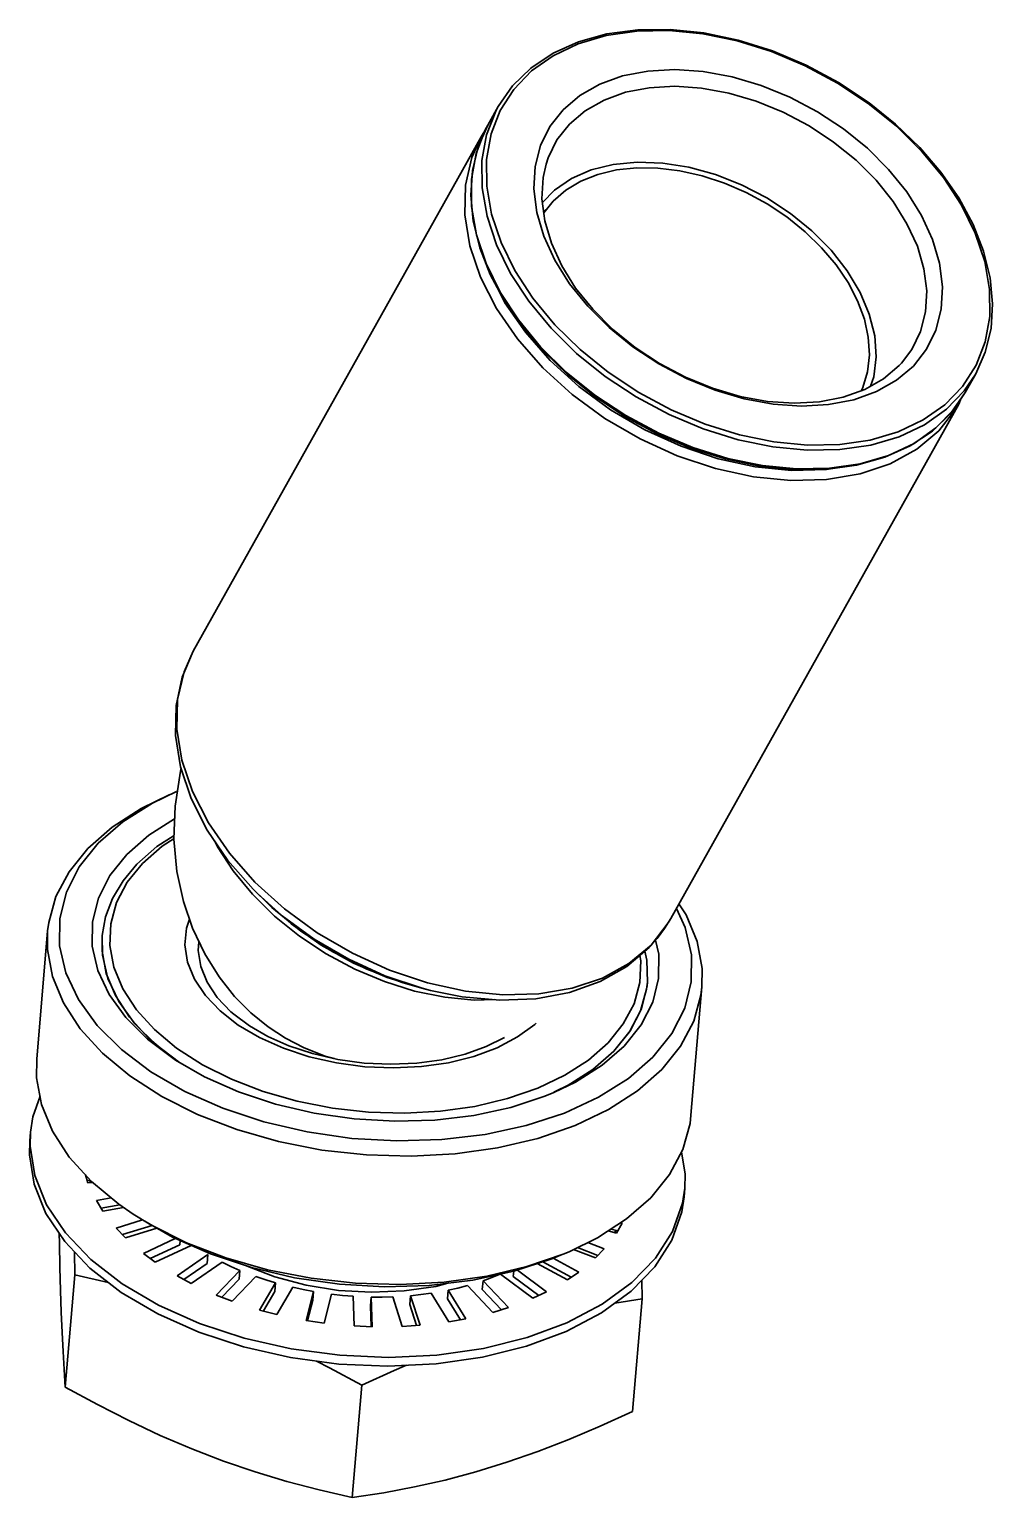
# Model space of a CAD drawing. Header units: millimetres. Extents: x 1575 to 1993, y -606 to -311.
# Drawn here: x 1868.79 to 1895.19, y -487.73 to -447.47 of the extents above; entities that cross this region are included whole.
import ezdxf

# ---------------------------------------------------------------- set-up
doc = ezdxf.new("R2010")
doc.units = ezdxf.units.MM
doc.layers.add('SolidLine', color=7, linetype='Continuous', lineweight=30)

msp = doc.modelspace()

# ---------------------------------------------------------------- linework, layer by layer
at = {"layer": 'SolidLine', "color": 0}
for p, q in [((1883.84, -447.811), (1884.618, -447.595)), ((1885.433, -447.523), (1884.597, -447.645)), ((1884.618, -447.595), (1885.461, -447.482)), ((1886.32, -447.506), (1885.433, -447.523)), ((1885.461, -447.482), (1886.352, -447.473)), ((1887.243, -447.595), (1886.32, -447.506)), ((1886.352, -447.473), (1887.276, -447.568)), ((1888.183, -447.788), (1887.243, -447.595)), ((1887.276, -447.568), (1888.217, -447.767)), ((1883.141, -448.126), (1883.84, -447.811)), ((1883.829, -447.871), (1883.143, -448.196)), ((1884.597, -447.645), (1883.829, -447.871)), ((1889.125, -448.082), (1888.183, -447.788)), ((1888.217, -447.767), (1889.156, -448.064)), ((1882.534, -448.533), (1883.141, -448.126)), ((1883.143, -448.196), (1882.551, -448.614)), ((1890.049, -448.471), (1889.125, -448.082)), ((1889.156, -448.064), (1890.077, -448.455)), ((1882.029, -449.024), (1882.534, -448.533)), ((1882.551, -448.614), (1882.065, -449.117)), ((1884.423, -448.975), (1885.048, -448.751)), ((1885.048, -448.751), (1885.738, -448.617)), ((1885.738, -448.617), (1886.479, -448.576)), ((1886.479, -448.576), (1887.254, -448.629)), ((1887.254, -448.629), (1888.05, -448.775)), ((1888.05, -448.775), (1888.848, -449.011)), ((1890.939, -448.948), (1890.049, -448.471)), ((1890.077, -448.455), (1890.964, -448.932)), ((1881.635, -449.59), (1882.029, -449.024)), ((1882.065, -449.117), (1881.694, -449.696)), ((1883.875, -449.286), (1884.423, -448.975)), ((1884.538, -449.41), (1885.127, -449.199)), ((1885.127, -449.199), (1885.777, -449.073)), ((1885.777, -449.073), (1886.474, -449.034)), ((1886.474, -449.034), (1887.205, -449.084)), ((1887.205, -449.084), (1887.954, -449.221)), ((1887.954, -449.221), (1888.706, -449.443)), ((1888.848, -449.011), (1889.634, -449.332)), ((1891.778, -449.503), (1890.939, -448.948)), ((1890.964, -448.932), (1891.801, -449.486)), ((1881.635, -449.59), (1881.349, -450.102)), ((1881.635, -449.59), (1881.57, -449.712)), ((1883.415, -449.675), (1883.875, -449.286)), ((1884.021, -449.702), (1884.538, -449.41)), ((1888.706, -449.443), (1889.446, -449.745)), ((1889.634, -449.332), (1890.391, -449.731)), ((1892.55, -450.127), (1891.778, -449.503)), ((1891.801, -449.486), (1892.531, -450.072)), ((1881.57, -449.712), (1881.316, -450.365)), ((1881.694, -449.696), (1881.443, -450.34)), ((1883.053, -450.136), (1883.415, -449.675)), ((1883.588, -450.069), (1884.021, -449.702)), ((1889.446, -449.745), (1890.159, -450.121)), ((1890.391, -449.731), (1891.104, -450.2)), ((1881.17, -450.422), (1873.278, -464.523)), ((1881.17, -450.422), (1880.916, -450.988)), ((1881.283, -450.224), (1881.03, -450.877)), ((1881.085, -450.696), (1881.349, -450.102)), ((1881.17, -450.422), (1881.301, -450.21)), ((1881.316, -450.365), (1881.191, -451.072)), ((1881.349, -450.102), (1881.283, -450.224)), ((1881.443, -450.34), (1881.32, -451.037)), ((1882.796, -450.659), (1883.053, -450.136)), ((1883.247, -450.503), (1883.588, -450.069)), ((1890.159, -450.121), (1890.83, -450.564)), ((1891.104, -450.2), (1891.758, -450.731)), ((1892.531, -450.072), (1893.191, -450.708)), ((1893.242, -450.808), (1892.55, -450.127)), ((1880.929, -451.34), (1881.085, -450.696)), ((1882.649, -451.234), (1882.796, -450.659)), ((1883.005, -450.996), (1883.247, -450.503)), ((1890.83, -450.564), (1891.445, -451.063)), ((1891.758, -450.731), (1892.339, -451.311)), ((1893.191, -450.708), (1893.771, -451.386)), ((1893.841, -451.534), (1893.242, -450.808)), ((1880.916, -450.988), (1880.741, -451.748)), ((1881.03, -450.877), (1880.904, -451.583)), ((1881.191, -451.072), (1881.195, -451.819)), ((1881.32, -451.037), (1881.324, -451.774)), ((1882.615, -451.849), (1882.649, -451.234)), ((1882.867, -451.537), (1882.947, -451.171)), ((1882.947, -451.171), (1883.005, -450.996)), ((1884.79, -451.175), (1884.183, -451.326)), ((1885.45, -451.112), (1884.79, -451.175)), ((1886.147, -451.137), (1885.45, -451.112)), ((1886.866, -451.252), (1886.147, -451.137)), ((1887.592, -451.453), (1886.866, -451.252)), ((1891.445, -451.063), (1891.993, -451.61)), ((1880.884, -452.023), (1880.929, -451.34)), ((1880.904, -451.583), (1880.909, -452.33)), ((1882.836, -452.116), (1882.867, -451.537)), ((1883.643, -451.562), (1883.18, -451.877)), ((1883.49, -451.879), (1883.901, -451.634)), ((1884.183, -451.326), (1883.643, -451.562)), ((1883.901, -451.634), (1884.367, -451.449)), ((1884.367, -451.449), (1884.881, -451.326)), ((1884.881, -451.326), (1885.433, -451.268)), ((1885.433, -451.268), (1886.015, -451.276)), ((1886.015, -451.276), (1886.616, -451.349)), ((1886.616, -451.349), (1887.226, -451.487)), ((1887.226, -451.487), (1887.835, -451.686)), ((1888.308, -451.735), (1887.592, -451.453)), ((1891.993, -451.61), (1892.462, -452.193)), ((1892.339, -451.311), (1892.837, -451.93)), ((1893.771, -451.386), (1894.261, -452.094)), ((1894.335, -452.291), (1893.841, -451.534)), ((1880.741, -451.748), (1880.723, -452.559)), ((1880.952, -452.735), (1880.884, -452.023)), ((1881.195, -451.819), (1881.33, -452.593)), ((1881.324, -451.774), (1881.457, -452.538)), ((1882.696, -452.49), (1882.615, -451.849)), ((1883.18, -451.877), (1882.849, -452.22)), ((1883.141, -452.179), (1883.49, -451.879)), ((1887.835, -451.686), (1888.431, -451.944)), ((1888.997, -452.092), (1888.308, -451.735)), ((1888.431, -451.944), (1889.006, -452.256)), ((1892.837, -451.93), (1893.241, -452.575)), ((1880.909, -452.33), (1881.044, -453.104)), ((1882.911, -452.72), (1882.836, -452.116)), ((1882.88, -452.47), (1882.946, -452.424)), ((1882.884, -452.501), (1883.141, -452.179)), ((1889.645, -452.517), (1888.997, -452.092)), ((1889.006, -452.256), (1889.549, -452.617)), ((1892.462, -452.193), (1892.842, -452.8)), ((1894.261, -452.094), (1894.653, -452.82)), ((1894.715, -453.064), (1894.335, -452.291)), ((1880.723, -452.559), (1880.86, -453.405)), ((1881.132, -453.463), (1880.952, -452.735)), ((1881.33, -452.593), (1881.592, -453.379)), ((1881.457, -452.538), (1881.716, -453.314)), ((1882.889, -453.146), (1882.696, -452.49)), ((1883.093, -453.338), (1882.911, -452.72)), ((1890.05, -453.021), (1889.549, -452.617)), ((1890.237, -453), (1889.645, -452.517)), ((1892.842, -452.8), (1893.126, -453.418)), ((1893.241, -452.575), (1893.542, -453.231)), ((1894.653, -452.82), (1894.942, -453.554)), ((1881.044, -453.104), (1881.306, -453.89)), ((1883.19, -453.803), (1882.889, -453.146)), ((1890.502, -453.46), (1890.05, -453.021)), ((1890.76, -453.53), (1890.237, -453)), ((1893.542, -453.231), (1893.735, -453.887)), ((1894.974, -453.84), (1894.715, -453.064)), ((1880.86, -453.405), (1881.15, -454.266)), ((1881.42, -454.197), (1881.132, -453.463)), ((1881.592, -453.379), (1881.977, -454.162)), ((1881.716, -453.314), (1882.096, -454.087)), ((1883.377, -453.957), (1883.093, -453.338)), ((1890.897, -453.927), (1890.502, -453.46)), ((1891.202, -454.095), (1890.76, -453.53)), ((1893.126, -453.418), (1893.308, -454.036)), ((1894.942, -453.554), (1895.121, -454.283)), ((1881.306, -453.89), (1881.691, -454.674)), ((1883.594, -454.448), (1883.19, -453.803)), ((1883.757, -454.564), (1883.377, -453.957)), ((1891.227, -454.415), (1890.897, -453.927)), ((1893.308, -454.036), (1893.384, -454.64)), ((1893.735, -453.887), (1893.816, -454.529)), ((1895.107, -454.604), (1894.974, -453.84)), ((1881.15, -454.266), (1881.588, -455.123)), ((1881.813, -454.924), (1881.42, -454.197)), ((1881.977, -454.162), (1882.478, -454.929)), ((1882.096, -454.087), (1882.59, -454.844)), ((1884.092, -455.066), (1883.594, -454.448)), ((1891.554, -454.683), (1891.202, -454.095)), ((1891.487, -454.914), (1891.227, -454.415)), ((1895.121, -454.283), (1895.189, -454.995)), ((1881.59, -454.511), (1881.822, -454.967)), ((1881.691, -454.674), (1882.191, -455.441)), ((1882.59, -454.844), (1883.189, -455.57)), ((1884.226, -455.146), (1883.757, -454.564)), ((1891.807, -455.28), (1891.554, -454.683)), ((1893.384, -454.64), (1893.352, -455.219)), ((1893.816, -454.529), (1893.782, -455.144)), ((1895.112, -455.341), (1895.107, -454.604)), ((1881.588, -455.123), (1882.162, -455.957)), ((1882.303, -455.631), (1881.813, -454.924)), ((1881.822, -454.967), (1882.381, -455.779)), ((1882.478, -454.929), (1883.084, -455.665)), ((1884.674, -455.647), (1884.092, -455.066)), ((1884.774, -455.693), (1884.226, -455.146)), ((1891.673, -455.417), (1891.487, -454.914)), ((1891.956, -455.873), (1891.807, -455.28)), ((1893.352, -455.219), (1893.214, -455.76)), ((1893.782, -455.144), (1893.636, -455.718)), ((1895.189, -454.995), (1895.145, -455.678)), ((1882.191, -455.441), (1882.798, -456.176)), ((1882.883, -456.309), (1882.303, -455.631)), ((1883.084, -455.665), (1883.786, -456.356)), ((1883.189, -455.57), (1883.881, -456.251)), ((1885.327, -456.177), (1884.674, -455.647)), ((1891.781, -455.914), (1891.673, -455.417)), ((1894.988, -456.038), (1895.112, -455.341)), ((1895.145, -455.678), (1894.989, -456.321)), ((1882.162, -455.957), (1882.86, -456.749)), ((1882.381, -455.779), (1883.06, -456.55)), ((1885.39, -456.193), (1884.774, -455.693)), ((1891.81, -456.398), (1891.781, -455.914)), ((1891.997, -456.45), (1891.956, -455.873)), ((1893.214, -455.76), (1892.972, -456.253)), ((1893.636, -455.718), (1893.379, -456.242)), ((1894.738, -456.682), (1894.988, -456.038)), ((1882.798, -456.176), (1883.5, -456.867)), ((1883.543, -456.945), (1882.883, -456.309)), ((1883.786, -456.356), (1884.57, -456.988)), ((1883.881, -456.251), (1884.654, -456.875)), ((1886.04, -456.647), (1885.327, -456.177)), ((1886.061, -456.635), (1885.39, -456.193)), ((1891.759, -456.86), (1891.81, -456.398)), ((1891.93, -456.996), (1891.997, -456.45)), ((1892.972, -456.253), (1892.691, -456.624)), ((1893.379, -456.242), (1893.016, -456.703)), ((1894.989, -456.321), (1894.725, -456.915)), ((1882.86, -456.749), (1883.666, -457.481)), ((1883.06, -456.55), (1883.845, -457.263)), ((1883.5, -456.867), (1884.283, -457.5)), ((1884.654, -456.875), (1885.492, -457.43)), ((1886.797, -457.046), (1886.04, -456.647)), ((1886.774, -457.011), (1886.061, -456.635)), ((1891.629, -457.291), (1891.759, -456.86)), ((1892.631, -456.687), (1892.198, -457.054)), ((1893.016, -456.703), (1892.557, -457.092)), ((1892.691, -456.624), (1892.631, -456.687)), ((1894.366, -457.261), (1894.738, -456.682)), ((1884.272, -457.531), (1883.543, -456.945)), ((1883.845, -457.263), (1884.719, -457.902)), ((1884.57, -456.988), (1885.42, -457.552)), ((1887.514, -457.313), (1886.774, -457.011)), ((1887.583, -457.367), (1886.797, -457.046)), ((1891.586, -457.38), (1891.629, -457.291)), ((1892.198, -457.054), (1891.682, -457.346)), ((1891.839, -457.257), (1891.93, -456.996)), ((1892.557, -457.092), (1892.008, -457.402)), ((1893.88, -457.764), (1894.366, -457.261)), ((1894.413, -457.38), (1894.725, -456.915)), ((1894.725, -456.915), (1894.438, -457.427)), ((1883.666, -457.481), (1884.563, -458.138)), ((1885.109, -458.086), (1884.272, -457.531)), ((1884.283, -457.5), (1885.134, -458.063)), ((1885.42, -457.552), (1886.323, -458.035)), ((1885.492, -457.43), (1886.382, -457.907)), ((1888.266, -457.535), (1887.514, -457.313)), ((1888.381, -457.603), (1887.583, -457.367)), ((1889.015, -457.672), (1888.266, -457.535)), ((1889.177, -457.749), (1888.381, -457.603)), ((1889.745, -457.722), (1889.015, -457.672)), ((1890.443, -457.684), (1889.745, -457.722)), ((1891.093, -457.558), (1890.443, -457.684)), ((1891.383, -457.627), (1890.693, -457.761)), ((1891.682, -457.346), (1891.093, -457.558)), ((1892.008, -457.402), (1891.383, -457.627)), ((1891.616, -457.37), (1891.624, -457.318)), ((1891.624, -457.318), (1891.625, -457.3)), ((1893.921, -457.89), (1894.413, -457.38)), ((1894.438, -457.427), (1894.045, -457.993)), ((1894.127, -457.892), (1894.438, -457.427)), ((1894.329, -457.585), (1894.26, -457.747)), ((1884.719, -457.902), (1885.66, -458.453)), ((1885.996, -458.563), (1885.109, -458.086)), ((1885.134, -458.063), (1886.036, -458.547)), ((1886.323, -458.035), (1887.259, -458.429)), ((1894.26, -457.747), (1886.368, -471.848)), ((1886.382, -457.907), (1887.306, -458.296)), ((1889.952, -457.802), (1889.177, -457.749)), ((1890.693, -457.761), (1889.952, -457.802)), ((1893.288, -458.182), (1893.88, -457.764)), ((1893.321, -458.313), (1893.921, -457.89)), ((1894.045, -457.993), (1893.54, -458.485)), ((1893.634, -458.401), (1894.127, -457.892)), ((1893.716, -458.477), (1894.187, -457.871)), ((1894.187, -457.871), (1894.26, -457.747)), ((1884.563, -458.138), (1885.53, -458.703)), ((1885.66, -458.453), (1886.65, -458.903)), ((1887.259, -458.429), (1888.213, -458.727)), ((1887.306, -458.296), (1888.248, -458.59)), ((1891.834, -458.733), (1892.602, -458.507)), ((1892.602, -458.507), (1893.288, -458.182)), ((1892.625, -458.643), (1893.321, -458.313)), ((1893.54, -458.485), (1892.932, -458.891)), ((1893.035, -458.825), (1893.634, -458.401)), ((1893.111, -458.984), (1893.716, -458.477)), ((1885.53, -458.703), (1886.546, -459.166)), ((1886.918, -458.953), (1885.996, -458.563)), ((1886.036, -458.547), (1886.973, -458.941)), ((1886.65, -458.903), (1887.664, -459.243)), ((1888.213, -458.727), (1889.167, -458.923)), ((1888.248, -458.59), (1889.188, -458.783)), ((1889.188, -458.783), (1890.111, -458.872)), ((1890.111, -458.872), (1890.998, -458.855)), ((1890.998, -458.855), (1891.834, -458.733)), ((1891.001, -458.995), (1891.847, -458.871)), ((1891.847, -458.871), (1892.625, -458.643)), ((1892.932, -458.891), (1892.233, -459.206)), ((1892.339, -459.154), (1893.035, -458.825)), ((1886.546, -459.166), (1887.589, -459.515)), ((1887.857, -459.25), (1886.918, -458.953)), ((1886.973, -458.941), (1887.927, -459.238)), ((1887.664, -459.243), (1888.681, -459.465)), ((1888.797, -459.449), (1887.857, -459.25)), ((1887.927, -459.238), (1888.88, -459.434)), ((1889.167, -458.923), (1890.101, -459.013)), ((1890.101, -459.013), (1891.001, -458.995)), ((1892.233, -459.206), (1891.455, -459.422)), ((1891.561, -459.383), (1892.339, -459.154)), ((1892.385, -459.382), (1893.111, -458.984)), ((1887.589, -459.515), (1888.634, -459.743)), ((1888.681, -459.465), (1889.679, -459.563)), ((1889.721, -459.545), (1888.797, -459.449)), ((1888.88, -459.434), (1889.815, -459.524)), ((1889.679, -459.563), (1890.634, -459.537)), ((1890.613, -459.536), (1889.721, -459.545)), ((1889.815, -459.524), (1890.714, -459.507)), ((1891.455, -459.422), (1890.613, -459.536)), ((1890.634, -459.537), (1890.746, -459.518)), ((1890.639, -459.818), (1891.555, -459.662)), ((1890.714, -459.507), (1891.561, -459.383)), ((1891.555, -459.662), (1892.385, -459.382)), ((1888.634, -459.743), (1889.658, -459.845)), ((1889.658, -459.845), (1890.639, -459.818)), ((1872.971, -465.233), (1873.278, -464.523)), ((1873.278, -464.523), (1873.025, -465.09)), ((1872.807, -466.01), (1872.971, -465.233)), ((1873.025, -465.09), (1872.85, -465.849)), ((1872.793, -466.837), (1872.807, -466.01)), ((1872.85, -465.849), (1872.831, -466.661)), ((1872.932, -467.695), (1872.793, -466.837)), ((1872.831, -466.661), (1872.969, -467.507)), ((1872.931, -467.813), (1872.95, -467.749)), ((1873.221, -468.562), (1872.932, -467.695)), ((1872.969, -467.507), (1873.259, -468.368)), ((1872.778, -468.766), (1872.931, -467.813)), ((1872.613, -468.457), (1871.85, -468.831)), ((1872.822, -468.367), (1872.16, -468.687)), ((1873.657, -469.425), (1873.221, -468.562)), ((1873.259, -468.368), (1873.696, -469.225)), ((1871.85, -468.831), (1871.053, -469.345)), ((1872.16, -468.687), (1871.346, -469.202)), ((1872.749, -469.677), (1872.778, -468.766)), ((1871.053, -469.345), (1870.39, -469.928)), ((1871.346, -469.202), (1870.673, -469.789)), ((1872.063, -469.566), (1872.767, -469.12)), ((1873.696, -469.225), (1874.27, -470.059)), ((1871.459, -470.092), (1872.063, -469.566)), ((1872.753, -469.57), (1872.282, -469.877)), ((1872.75, -469.66), (1872.427, -469.868)), ((1872.832, -470.565), (1872.749, -469.677)), ((1874.228, -470.261), (1873.657, -469.425)), ((1873.865, -469.729), (1873.94, -469.883)), ((1870.39, -469.928), (1869.873, -470.566)), ((1870.673, -469.789), (1870.154, -470.435)), ((1870.994, -470.672), (1871.459, -470.092)), ((1872.282, -469.877), (1871.732, -470.361)), ((1872.427, -469.868), (1871.889, -470.34)), ((1873.94, -469.883), (1874.374, -470.547)), ((1874.27, -470.059), (1874.968, -470.85)), ((1869.873, -470.566), (1869.513, -471.249)), ((1870.154, -470.435), (1869.801, -471.128)), ((1871.732, -470.361), (1871.352, -470.818)), ((1871.889, -470.34), (1871.47, -470.858)), ((1873.01, -471.388), (1872.832, -470.565)), ((1874.921, -471.05), (1874.228, -470.261)), ((1874.374, -470.547), (1874.9, -471.185)), ((1870.677, -471.293), (1870.994, -470.672)), ((1871.352, -470.818), (1871.065, -471.301)), ((1871.47, -470.858), (1871.178, -471.412)), ((1874.968, -470.85), (1875.775, -471.583)), ((1869.513, -471.249), (1869.315, -471.964)), ((1869.801, -471.128), (1869.62, -471.854)), ((1870.515, -471.943), (1870.677, -471.293)), ((1871.065, -471.301), (1870.875, -471.804)), ((1873.258, -472.115), (1873.01, -471.388)), ((1874.9, -471.185), (1875.508, -471.783)), ((1875.038, -471.167), (1874.921, -471.05)), ((1875.039, -471.168), (1875.718, -471.775)), ((1875.217, -471.342), (1875.039, -471.168)), ((1875.43, -471.544), (1875.217, -471.342)), ((1875.217, -471.342), (1875.963, -471.997)), ((1871.178, -471.412), (1871.017, -471.992)), ((1876.226, -472.197), (1875.43, -471.544)), ((1875.508, -471.783), (1876.187, -472.332)), ((1875.718, -471.775), (1876.594, -472.416)), ((1875.775, -471.583), (1876.672, -472.239)), ((1886.763, -472.096), (1886.52, -471.578)), ((1886.789, -471.752), (1886.592, -471.449)), ((1887.089, -472.482), (1886.789, -471.752)), ((1868.987, -475.708), (1869.287, -472.192)), ((1869.287, -472.192), (1869.284, -472.698)), ((1869.315, -471.964), (1869.287, -472.192)), ((1869.62, -471.854), (1869.615, -472.597)), ((1870.511, -472.61), (1870.515, -471.943)), ((1870.875, -471.804), (1870.782, -472.32)), ((1871.017, -471.992), (1870.992, -472.587)), ((1873.047, -472.576), (1873.09, -472.111)), ((1873.09, -472.111), (1873.174, -471.87)), ((1873.594, -472.822), (1873.258, -472.115)), ((1875.963, -471.997), (1876.786, -472.578)), ((1885.825, -472.578), (1886.296, -471.972)), ((1886.195, -472.128), (1885.998, -472.394)), ((1886.368, -471.848), (1886.195, -472.128)), ((1886.296, -471.972), (1886.368, -471.848)), ((1886.935, -472.842), (1886.763, -472.096)), ((1870.782, -472.32), (1870.779, -472.742)), ((1870.789, -472.853), (1870.782, -472.32)), ((1870.992, -472.587), (1871.102, -473.186)), ((1873.121, -473.046), (1873.047, -472.576)), ((1873.413, -472.731), (1873.435, -472.488)), ((1876.187, -472.332), (1876.924, -472.82)), ((1877.101, -472.768), (1876.226, -472.197)), ((1876.594, -472.416), (1877.538, -472.968)), ((1876.672, -472.239), (1877.639, -472.805)), ((1876.786, -472.578), (1877.67, -473.072)), ((1885.219, -473.086), (1885.825, -472.578)), ((1885.998, -472.394), (1885.776, -472.644)), ((1885.951, -472.447), (1886.039, -472.829)), ((1887.225, -473.22), (1887.089, -472.482)), ((1869.284, -472.698), (1869.42, -473.436)), ((1869.615, -472.597), (1869.787, -473.342)), ((1870.665, -473.278), (1870.511, -472.61)), ((1870.779, -472.742), (1870.892, -473.357)), ((1870.937, -473.496), (1870.789, -472.853)), ((1873.482, -473.167), (1873.413, -472.731)), ((1873.985, -473.448), (1873.594, -472.822)), ((1876.924, -472.82), (1877.706, -473.238)), ((1878.034, -473.242), (1877.101, -472.768)), ((1877.538, -472.968), (1878.531, -473.42)), ((1877.639, -472.805), (1878.655, -473.268)), ((1885.776, -472.644), (1885.165, -473.162)), ((1885.544, -473.011), (1885.517, -472.863)), ((1885.713, -472.988), (1885.656, -472.746)), ((1885.727, -473.598), (1885.713, -472.988)), ((1886.039, -472.829), (1886.035, -473.495)), ((1886.93, -473.585), (1886.935, -472.842)), ((1869.787, -473.342), (1870.131, -474.075)), ((1870.974, -473.935), (1870.665, -473.278)), ((1870.892, -473.357), (1871.143, -473.965)), ((1871.102, -473.186), (1871.346, -473.778)), ((1873.31, -473.511), (1873.121, -473.046)), ((1873.657, -473.598), (1873.482, -473.167)), ((1877.67, -473.072), (1878.595, -473.47)), ((1877.706, -473.238), (1878.517, -473.58)), ((1879.001, -473.609), (1878.034, -473.242)), ((1878.655, -473.268), (1879.697, -473.617)), ((1885.165, -473.162), (1884.434, -473.577)), ((1884.494, -473.484), (1885.219, -473.086)), ((1885.519, -473.606), (1885.544, -473.011)), ((1887.222, -473.726), (1887.225, -473.22)), ((1869.42, -473.436), (1869.72, -474.166)), ((1871.234, -474.128), (1870.937, -473.496)), ((1871.346, -473.778), (1871.719, -474.352)), ((1873.61, -473.96), (1873.31, -473.511)), ((1873.935, -474.015), (1873.657, -473.598)), ((1874.412, -473.985), (1873.985, -473.448)), ((1878.517, -473.58), (1879.344, -473.838)), ((1878.531, -473.42), (1879.549, -473.761)), ((1878.595, -473.47), (1879.543, -473.763)), ((1879.543, -473.763), (1879.001, -473.609)), ((1879.543, -473.763), (1879.785, -473.823)), ((1879.549, -473.761), (1879.784, -473.823)), ((1879.697, -473.617), (1880.742, -473.845)), ((1882.748, -473.919), (1883.664, -473.764)), ((1884.434, -473.577), (1883.595, -473.876)), ((1883.664, -473.764), (1884.494, -473.484)), ((1885.359, -474.186), (1885.519, -473.606)), ((1885.539, -474.384), (1885.704, -473.788)), ((1885.716, -473.705), (1885.56, -474.331)), ((1885.704, -473.788), (1885.727, -473.598)), ((1885.727, -473.598), (1885.716, -473.705)), ((1886.035, -473.495), (1885.873, -474.146)), ((1886.749, -474.31), (1886.93, -473.585)), ((1886.921, -477.242), (1887.222, -473.726)), ((1887.194, -473.954), (1887.222, -473.726)), ((1869.72, -474.166), (1870.18, -474.873)), ((1870.131, -474.075), (1870.642, -474.78)), ((1871.431, -474.567), (1870.974, -473.935)), ((1871.143, -473.965), (1871.526, -474.554)), ((1871.674, -474.736), (1871.234, -474.128)), ((1874.014, -474.383), (1873.61, -473.96)), ((1874.309, -474.407), (1873.935, -474.015)), ((1874.856, -474.433), (1874.412, -473.985)), ((1879.344, -473.838), (1880.17, -474.007)), ((1880.652, -473.997), (1879.784, -473.823)), ((1880.17, -474.007), (1880.98, -474.086)), ((1881.682, -474.088), (1880.652, -473.997)), ((1880.742, -473.845), (1881.767, -473.947)), ((1880.98, -474.086), (1881.533, -474.075)), ((1882.669, -474.048), (1881.682, -474.088)), ((1881.767, -473.947), (1882.748, -473.919)), ((1883.595, -473.876), (1882.669, -474.048)), ((1885.066, -474.74), (1885.359, -474.186)), ((1885.873, -474.146), (1885.556, -474.767)), ((1886.996, -474.669), (1887.194, -473.954)), ((1872.028, -475.162), (1871.431, -474.567)), ((1871.526, -474.554), (1872.034, -475.114)), ((1871.719, -474.352), (1872.213, -474.896)), ((1874.512, -474.771), (1874.014, -474.383)), ((1874.387, -474.475), (1874.309, -474.407)), ((1874.387, -474.475), (1874.817, -474.796)), ((1875.327, -474.818), (1874.856, -474.433)), ((1885.239, -474.953), (1885.539, -474.384)), ((1885.56, -474.331), (1885.256, -474.928)), ((1886.396, -475.003), (1886.749, -474.31)), ((1870.18, -474.873), (1870.79, -475.544)), ((1870.642, -474.78), (1871.307, -475.444)), ((1872.248, -475.308), (1871.674, -474.736)), ((1872.213, -474.896), (1872.821, -475.402)), ((1875.095, -475.115), (1874.512, -474.771)), ((1874.817, -474.796), (1875.323, -475.087)), ((1875.806, -475.133), (1875.327, -474.818)), ((1882.641, -474.752), (1882.167, -475.098)), ((1882.674, -474.719), (1882.641, -474.752)), ((1884.647, -475.258), (1885.066, -474.74)), ((1885.256, -474.928), (1884.808, -475.485)), ((1884.808, -475.485), (1885.239, -474.953)), ((1885.556, -474.767), (1885.091, -475.347)), ((1885.878, -475.65), (1886.396, -475.003)), ((1886.636, -475.352), (1886.996, -474.669)), ((1872.794, -475.734), (1872.028, -475.162)), ((1872.034, -475.114), (1872.658, -475.633)), ((1872.901, -475.796), (1872.248, -475.308)), ((1872.821, -475.402), (1873.53, -475.859)), ((1875.749, -475.406), (1875.095, -475.115)), ((1875.323, -475.087), (1875.894, -475.339)), ((1876.458, -475.64), (1875.749, -475.406)), ((1876.316, -475.398), (1875.806, -475.133)), ((1875.894, -475.339), (1876.547, -475.555)), ((1876.897, -475.626), (1876.316, -475.398)), ((1880.729, -475.569), (1881.306, -475.363)), ((1881.606, -475.393), (1880.97, -475.63)), ((1881.306, -475.363), (1881.809, -475.11)), ((1882.167, -475.098), (1881.606, -475.393)), ((1884.11, -475.73), (1884.647, -475.258)), ((1885.091, -475.347), (1884.487, -475.873)), ((1886.119, -475.991), (1886.636, -475.352)), ((1868.983, -476.214), (1868.987, -475.708)), ((1870.79, -475.544), (1871.539, -476.168)), ((1871.307, -475.444), (1872.115, -476.051)), ((1872.658, -475.633), (1872.842, -475.752)), ((1873.589, -476.191), (1872.794, -475.734)), ((1877.208, -475.81), (1876.458, -475.64)), ((1876.547, -475.555), (1877.242, -475.714)), ((1877.145, -475.692), (1876.897, -475.626)), ((1877.982, -475.913), (1877.208, -475.81)), ((1877.242, -475.714), (1877.962, -475.812)), ((1877.962, -475.812), (1878.689, -475.846)), ((1878.689, -475.846), (1879.404, -475.816)), ((1879.404, -475.816), (1880.09, -475.722)), ((1880.273, -475.803), (1879.532, -475.91)), ((1880.09, -475.722), (1880.729, -475.569)), ((1880.97, -475.63), (1880.273, -475.803)), ((1883.463, -476.148), (1884.11, -475.73)), ((1884.808, -475.485), (1884.228, -475.991)), ((1884.256, -475.97), (1884.808, -475.485)), ((1885.204, -476.237), (1885.878, -475.65)), ((1869.119, -476.952), (1868.983, -476.214)), ((1871.539, -476.168), (1872.413, -476.731)), ((1872.115, -476.051), (1873.048, -476.591)), ((1873.53, -475.859), (1874.327, -476.259)), ((1874.52, -476.604), (1873.589, -476.191)), ((1878.763, -475.947), (1877.982, -475.913)), ((1879.532, -475.91), (1878.763, -475.947)), ((1882.72, -476.503), (1883.463, -476.148)), ((1884.228, -475.991), (1883.526, -476.435)), ((1883.591, -476.399), (1884.256, -475.97)), ((1884.487, -475.873), (1883.757, -476.335)), ((1885.456, -476.573), (1886.119, -475.991)), ((1873.048, -476.591), (1874.087, -477.053)), ((1874.327, -476.259), (1875.198, -476.595)), ((1875.529, -476.939), (1874.52, -476.604)), ((1875.198, -476.595), (1876.126, -476.859)), ((1881.893, -476.789), (1882.72, -476.503)), ((1883.164, -476.621), (1882.915, -476.723)), ((1883.157, -476.607), (1883.591, -476.399)), ((1883.526, -476.435), (1883.16, -476.612)), ((1883.757, -476.335), (1883.164, -476.621)), ((1884.39, -476.752), (1885.204, -476.237)), ((1884.659, -477.087), (1885.456, -476.573)), ((1869.077, -476.725), (1868.879, -477.288)), ((1869.42, -477.682), (1869.119, -476.952)), ((1872.413, -476.731), (1873.396, -477.224)), ((1876.593, -477.187), (1875.529, -476.939)), ((1876.126, -476.859), (1877.094, -477.049)), ((1880.054, -477.135), (1880.999, -477.001)), ((1880.999, -477.001), (1881.893, -476.789)), ((1882.915, -476.723), (1881.979, -477.03)), ((1883.451, -477.185), (1884.39, -476.752)), ((1868.879, -477.288), (1868.816, -477.706)), ((1873.396, -477.224), (1874.469, -477.638)), ((1874.087, -477.053), (1875.212, -477.426)), ((1875.212, -477.426), (1876.399, -477.703)), ((1877.691, -477.345), (1876.593, -477.187)), ((1877.094, -477.049), (1878.083, -477.159)), ((1878.802, -477.408), (1877.691, -477.345)), ((1878.083, -477.159), (1879.076, -477.188)), ((1879.901, -477.376), (1878.802, -477.408)), ((1879.076, -477.188), (1880.054, -477.135)), ((1880.968, -477.249), (1879.901, -477.376)), ((1881.979, -477.03), (1880.968, -477.249)), ((1882.407, -477.527), (1883.451, -477.185)), ((1883.742, -477.525), (1884.659, -477.087)), ((1886.921, -477.242), (1886.894, -477.469)), ((1868.795, -477.945), (1868.816, -477.706)), ((1868.816, -477.706), (1868.806, -478.088)), ((1869.879, -478.389), (1869.42, -477.682)), ((1874.469, -477.638), (1875.613, -477.965)), ((1876.399, -477.703), (1877.624, -477.878)), ((1880.089, -477.913), (1881.278, -477.772)), ((1881.278, -477.772), (1882.407, -477.527)), ((1882.723, -477.878), (1883.742, -477.525)), ((1886.894, -477.469), (1886.696, -478.185)), ((1868.796, -477.946), (1868.786, -478.328)), ((1868.806, -478.088), (1868.933, -478.897)), ((1875.613, -477.965), (1876.806, -478.198)), ((1876.806, -478.198), (1878.026, -478.334)), ((1877.624, -477.878), (1878.862, -477.949)), ((1878.862, -477.949), (1880.089, -477.913)), ((1880.457, -478.304), (1881.621, -478.14)), ((1881.621, -478.14), (1882.723, -477.878)), ((1886.696, -478.185), (1886.335, -478.868)), ((1868.786, -478.328), (1868.913, -479.137)), ((1870.489, -479.06), (1869.879, -478.389)), ((1878.026, -478.334), (1879.251, -478.369)), ((1879.251, -478.369), (1880.457, -478.304)), ((1886.76, -478.856), (1886.664, -478.245)), ((1868.933, -478.897), (1869.258, -479.697)), ((1870.322, -478.876), (1870.392, -479.094)), ((1870.456, -479.023), (1870.371, -479.029)), ((1870.455, -479.09), (1870.44, -479.024)), ((1886.335, -478.868), (1885.819, -479.506)), ((1886.75, -479.239), (1886.76, -478.856)), ((1868.913, -479.137), (1869.238, -479.936)), ((1870.392, -479.094), (1870.52, -479.086)), ((1871.238, -479.683), (1870.489, -479.06)), ((1886.687, -479.657), (1886.75, -479.239)), ((1886.73, -479.479), (1886.75, -479.239)), ((1869.258, -479.697), (1869.773, -480.469)), ((1871.029, -479.51), (1870.622, -479.582)), ((1870.622, -479.582), (1870.802, -479.871)), ((1871.267, -479.704), (1870.754, -479.795)), ((1870.802, -479.871), (1871.365, -479.771)), ((1871.63, -479.954), (1871.238, -479.683)), ((1885.819, -479.506), (1885.156, -480.088)), ((1886.415, -480.43), (1886.687, -479.657)), ((1886.666, -479.896), (1886.73, -479.479)), ((1869.238, -479.936), (1869.753, -480.708)), ((1871.884, -480.114), (1871.165, -480.336)), ((1872.112, -480.247), (1871.63, -479.954)), ((1872.706, -480.587), (1871.82, -480.077)), ((1885.156, -480.088), (1884.358, -480.603)), ((1884.878, -480.473), (1885.039, -480.199)), ((1885.039, -480.199), (1885, -480.189)), ((1886.394, -480.67), (1886.666, -479.896)), ((1869.609, -480.75), (1869.605, -480.486)), ((1869.773, -480.469), (1870.468, -481.196)), ((1871.165, -480.336), (1871.423, -480.606)), ((1872.149, -480.266), (1871.337, -480.516)), ((1871.423, -480.606), (1872.281, -480.342)), ((1872.785, -480.621), (1871.91, -481.032)), ((1873.095, -480.74), (1872.112, -480.247)), ((1873.746, -481.048), (1872.706, -480.587)), ((1884.358, -480.603), (1883.596, -480.977)), ((1884.651, -480.414), (1884.878, -480.473)), ((1884.915, -480.412), (1884.73, -480.363)), ((1884.865, -480.399), (1884.833, -480.462)), ((1885.95, -481.16), (1886.415, -480.43)), ((1869.623, -481.414), (1869.609, -480.75)), ((1869.753, -480.708), (1870.447, -481.436)), ((1870.033, -481.616), (1870.025, -480.994)), ((1871.91, -481.032), (1872.238, -481.276)), ((1872.907, -480.794), (1872.1, -481.173)), ((1872.238, -481.276), (1873.22, -480.815)), ((1872.907, -480.794), (1872.917, -480.68)), ((1874.169, -481.154), (1873.095, -480.74)), ((1874.87, -481.421), (1873.746, -481.048)), ((1883.442, -481.041), (1882.423, -481.394)), ((1883.596, -480.977), (1883.442, -481.041)), ((1883.702, -480.925), (1884.304, -481.157)), ((1884.37, -481.088), (1883.809, -480.872)), ((1884.545, -480.908), (1884.092, -480.733)), ((1884.304, -481.157), (1884.545, -480.908)), ((1885.929, -481.4), (1886.394, -480.67)), ((1869.639, -482.045), (1869.623, -481.414)), ((1870.447, -481.436), (1871.305, -482.102)), ((1870.468, -481.196), (1871.325, -481.862)), ((1873.681, -481.066), (1872.833, -481.651)), ((1873.66, -481.306), (1873.017, -481.75)), ((1873.221, -481.86), (1874.069, -481.275)), ((1873.66, -481.306), (1873.681, -481.066)), ((1874.311, -481.39), (1874.069, -481.275)), ((1875.312, -481.481), (1874.169, -481.154)), ((1874.559, -481.499), (1874.311, -481.39)), ((1875.514, -481.675), (1874.757, -481.383)), ((1876.057, -481.698), (1874.87, -481.421)), ((1882.423, -481.394), (1881.321, -481.655)), ((1883.109, -481.18), (1882.065, -481.522)), ((1882.704, -481.313), (1883.532, -481.759)), ((1883.641, -481.684), (1882.858, -481.263)), ((1883.387, -481.066), (1883.109, -481.18)), ((1883.845, -481.543), (1883.144, -481.166)), ((1885.282, -482.07), (1885.929, -481.4)), ((1885.302, -481.83), (1885.95, -481.16)), ((1869.769, -484.697), (1870.033, -481.616)), ((1870.941, -481.826), (1870.033, -481.616)), ((1870.953, -481.829), (1870.941, -481.826)), ((1872.833, -481.651), (1873.221, -481.86)), ((1874.559, -481.499), (1873.906, -482.174)), ((1874.538, -481.738), (1874.06, -482.233)), ((1874.343, -482.342), (1874.996, -481.667)), ((1874.538, -481.738), (1874.559, -481.499)), ((1875.263, -481.757), (1874.996, -481.667)), ((1875.534, -481.84), (1875.098, -482.584)), ((1875.534, -481.84), (1875.263, -481.757)), ((1876.506, -481.714), (1875.312, -481.481)), ((1876.369, -481.902), (1875.514, -481.675)), ((1875.514, -482.079), (1875.534, -481.84)), ((1877.282, -481.874), (1876.057, -481.698)), ((1877.726, -481.85), (1876.506, -481.714)), ((1878.95, -481.885), (1877.726, -481.85)), ((1880.156, -481.82), (1878.95, -481.885)), ((1880.937, -481.767), (1879.747, -481.908)), ((1880.26, -481.847), (1879.923, -481.937)), ((1881.321, -481.655), (1880.156, -481.82)), ((1882.065, -481.522), (1880.937, -481.767)), ((1881.199, -482.023), (1881.22, -481.784)), ((1881.462, -481.696), (1881.22, -481.784)), ((1881.919, -482.516), (1881.22, -481.784)), ((1881.688, -481.604), (1881.462, -481.696)), ((1881.695, -481.601), (1882.585, -482.261)), ((1882.05, -481.664), (1882.063, -481.523)), ((1882.75, -482.183), (1882.05, -481.664)), ((1882.961, -482.084), (1882.161, -481.491)), ((1883.532, -481.759), (1883.845, -481.543)), ((1884.487, -482.425), (1885.302, -481.83)), ((1885.575, -481.766), (1885.581, -482.281)), ((1869.659, -482.641), (1869.639, -482.045)), ((1871.305, -482.102), (1872.307, -482.693)), ((1871.325, -481.862), (1872.327, -482.453)), ((1873.906, -482.174), (1874.343, -482.342)), ((1875.514, -482.079), (1875.202, -482.611)), ((1875.57, -482.706), (1876.006, -481.962)), ((1876.291, -482.024), (1876.006, -481.962)), ((1876.578, -482.078), (1876.291, -482.024)), ((1877.262, -482.045), (1876.369, -481.902)), ((1876.578, -482.078), (1876.37, -482.869)), ((1876.558, -482.318), (1876.578, -482.078)), ((1876.863, -482.942), (1877.071, -482.151)), ((1877.365, -482.183), (1877.071, -482.151)), ((1878.168, -482.099), (1877.262, -482.045)), ((1878.521, -481.944), (1877.282, -481.874)), ((1877.659, -482.207), (1877.365, -482.183)), ((1877.659, -482.207), (1877.686, -483.02)), ((1878.137, -482.468), (1878.158, -482.229)), ((1878.452, -482.23), (1878.158, -482.229)), ((1878.185, -483.041), (1878.158, -482.229)), ((1879.063, -482.062), (1878.168, -482.099)), ((1878.744, -482.223), (1878.452, -482.23)), ((1879.747, -481.908), (1878.521, -481.944)), ((1878.744, -482.223), (1879.005, -483.033)), ((1879.923, -481.937), (1879.063, -482.062)), ((1879.212, -482.431), (1879.233, -482.192)), ((1879.518, -482.162), (1879.233, -482.192)), ((1879.494, -483.002), (1879.233, -482.192)), ((1879.799, -482.124), (1879.518, -482.162)), ((1879.799, -482.124), (1880.287, -482.908)), ((1880.243, -482.282), (1880.264, -482.042)), ((1880.532, -481.982), (1880.264, -482.042)), ((1880.752, -482.825), (1880.264, -482.042)), ((1880.793, -481.915), (1880.532, -481.982)), ((1880.793, -481.915), (1881.492, -482.648)), ((1881.726, -482.576), (1881.199, -482.023)), ((1882.585, -482.261), (1882.961, -482.084)), ((1884.466, -482.665), (1885.282, -482.07)), ((1869.682, -483.199), (1869.659, -482.641)), ((1872.327, -482.453), (1873.451, -482.955)), ((1875.098, -482.584), (1875.57, -482.706)), ((1876.558, -482.318), (1876.411, -482.875)), ((1878.156, -483.04), (1878.137, -482.468)), ((1879.399, -483.008), (1879.212, -482.431)), ((1880.599, -482.852), (1880.243, -482.282)), ((1881.492, -482.648), (1881.919, -482.516)), ((1883.521, -482.932), (1884.487, -482.425)), ((1885.581, -482.281), (1884.834, -482.396)), ((1885.318, -485.362), (1885.581, -482.281)), ((1872.307, -482.693), (1873.43, -483.195)), ((1873.451, -482.955), (1874.671, -483.357)), ((1876.37, -482.869), (1876.863, -482.942)), ((1877.686, -483.02), (1878.185, -483.041)), ((1879.005, -483.033), (1879.494, -483.002)), ((1880.287, -482.908), (1880.752, -482.825)), ((1882.428, -483.339), (1883.521, -482.932)), ((1883.501, -483.172), (1884.466, -482.665)), ((1869.708, -483.722), (1869.682, -483.199)), ((1873.43, -483.195), (1874.651, -483.597)), ((1874.671, -483.357), (1875.962, -483.65)), ((1881.231, -483.637), (1882.428, -483.339)), ((1882.408, -483.579), (1883.501, -483.172)), ((1869.737, -484.216), (1869.708, -483.722)), ((1874.651, -483.597), (1875.941, -483.889)), ((1875.962, -483.65), (1877.292, -483.826)), ((1877.292, -483.826), (1878.634, -483.884)), ((1878.634, -483.884), (1879.957, -483.82)), ((1879.957, -483.82), (1881.231, -483.637)), ((1881.21, -483.877), (1882.408, -483.579)), ((1869.769, -484.697), (1869.737, -484.216)), ((1875.941, -483.889), (1877.272, -484.066)), ((1877.012, -484.165), (1876.656, -483.984)), ((1877.897, -484.647), (1877.012, -484.165)), ((1877.272, -484.066), (1878.614, -484.124)), ((1878.785, -484.241), (1877.897, -484.647)), ((1878.614, -484.124), (1879.936, -484.06)), ((1879.12, -484.099), (1878.785, -484.241)), ((1879.936, -484.06), (1881.21, -483.877)), ((1877.634, -487.728), (1877.897, -484.647)), ((1870.655, -485.178), (1869.769, -484.697)), ((1871.516, -485.617), (1870.655, -485.178)), ((1885.318, -485.362), (1884.432, -485.766)), ((1872.375, -486.021), (1871.516, -485.617)), ((1884.432, -485.766), (1883.572, -486.132)), ((1873.238, -486.391), (1872.375, -486.021)), ((1883.572, -486.132), (1882.721, -486.463)), ((1874.105, -486.725), (1873.238, -486.391)), ((1882.721, -486.463), (1881.871, -486.76)), ((1874.975, -487.023), (1874.105, -486.725)), ((1875.845, -487.285), (1874.975, -487.023)), ((1881.023, -487.021), (1880.179, -487.246)), ((1881.871, -486.76), (1881.023, -487.021)), ((1876.725, -487.518), (1875.845, -487.285)), ((1879.341, -487.435), (1878.498, -487.594)), ((1880.179, -487.246), (1879.341, -487.435)), ((1877.634, -487.728), (1876.725, -487.518)), ((1878.498, -487.594), (1877.634, -487.728))]:
    msp.add_line(p, q, dxfattribs=at)

doc.saveas('drawing.dxf')
